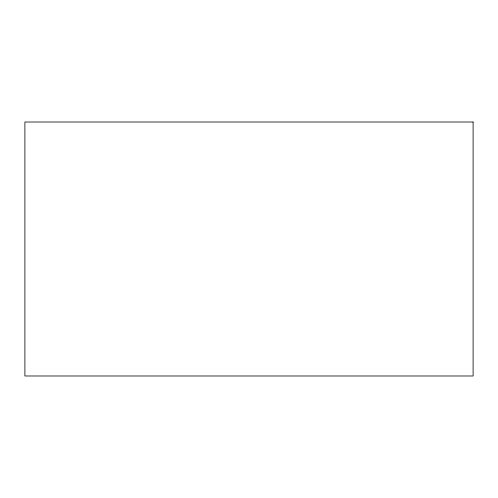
<?xml version="1.0" encoding="UTF-8"?>
<svg xmlns="http://www.w3.org/2000/svg" width="498" height="498" viewBox="0 0 498 498"><rect width="100%" height="100%" fill="white"/><g stroke="black" fill="none" stroke-linecap="round" stroke-linejoin="round"><path stroke-width="0.75" d="M473.1 122.01L24.9 122.01L24.9 375.99L473.1 375.99L473.1 122.01"/></g></svg>
